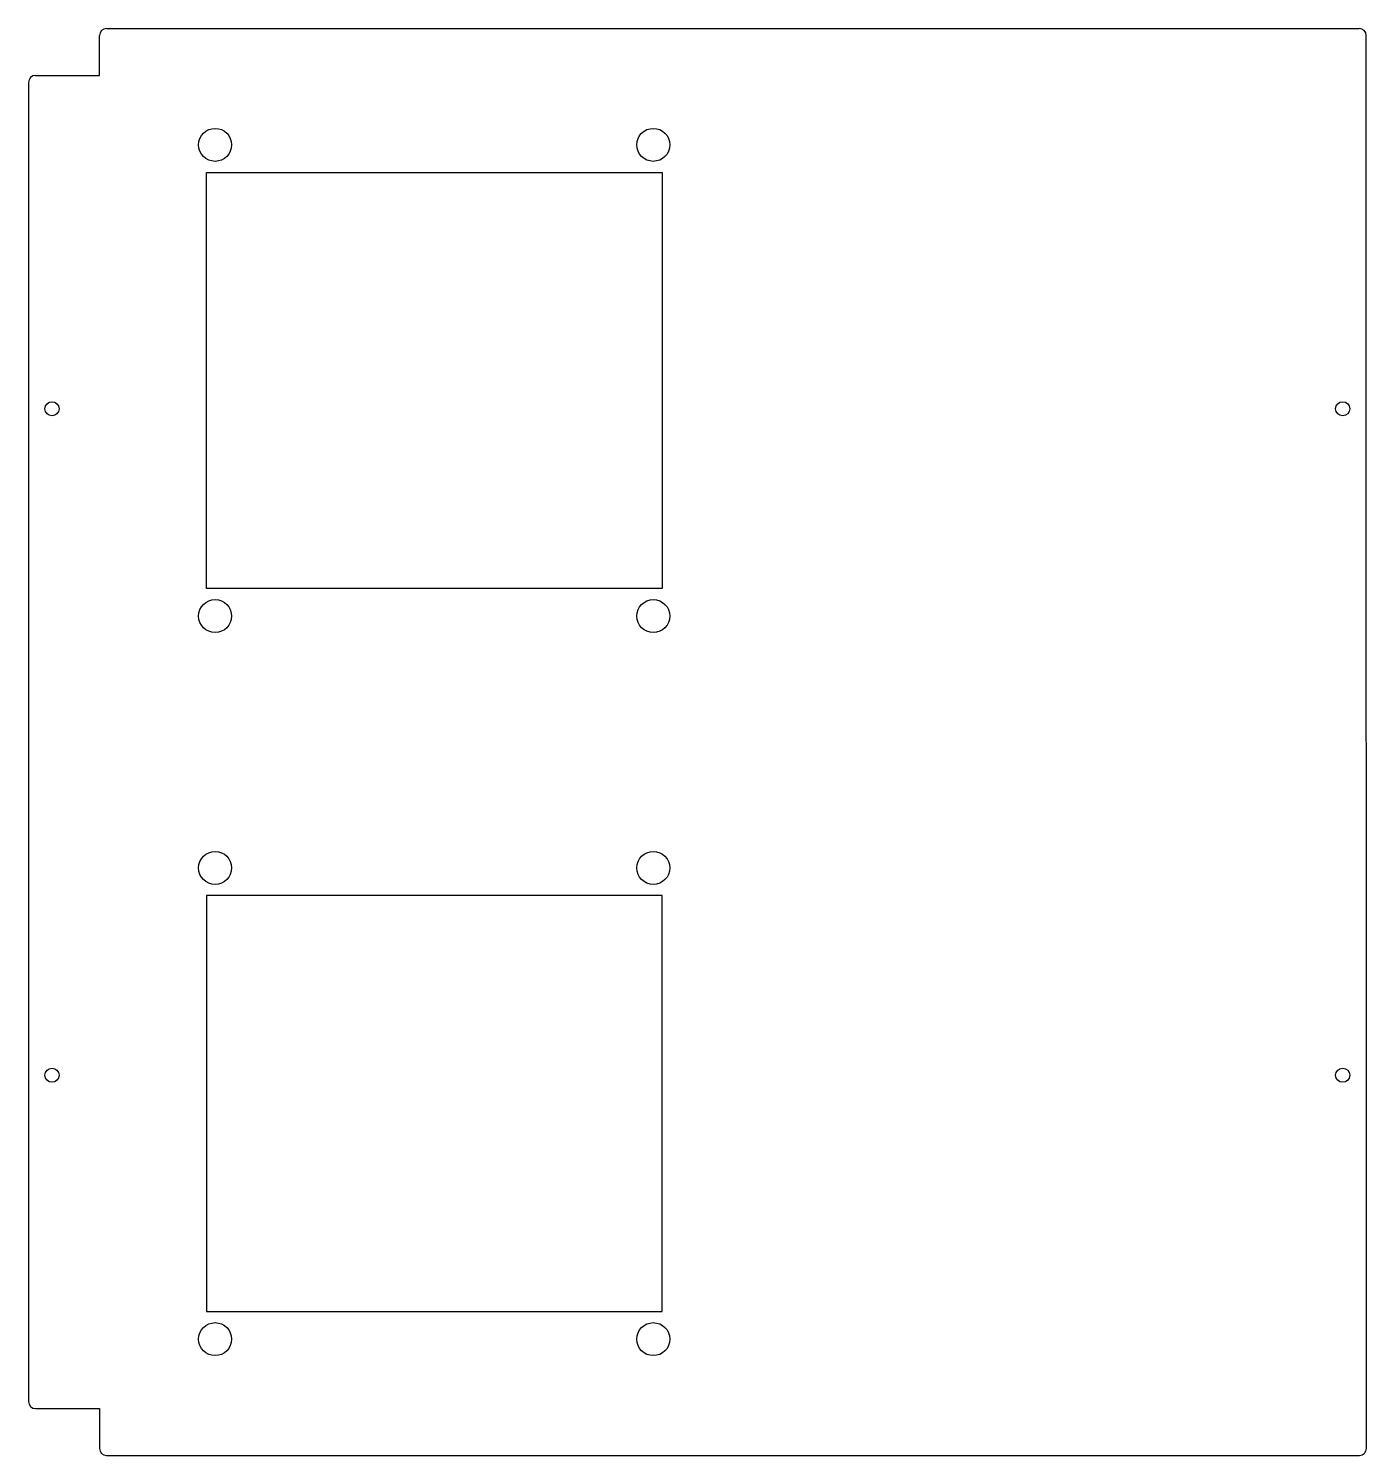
# Model space of a CAD drawing. Header units: millimetres. Extents: x 10 to 294, y -151 to 151.
import ezdxf

# ---------------------------------------------------------------- set-up
doc = ezdxf.new("R2010")
doc.units = ezdxf.units.MM

msp = doc.modelspace()

# ---------------------------------------------------------------- linework, layer by layer
at = {"color": 7, "linetype": 'Continuous', "lineweight": 25}
for p, q in [((25.1, 141.45), (25.1, 149.9)), ((26.6, 151.4), (292.45, 151.4)), ((294, -149.9), (293.95, 149.9)), ((10.05, 139.95), (10.05, -139.95)), ((11.55, 141.45), (25.1, 141.45)), ((47.8, 120.88), (144.5, 120.88)), ((47.8, 32.58), (47.8, 120.88)), ((144.5, 120.88), (144.5, 32.58)), ((144.5, 32.58), (47.8, 32.58)), ((47.8, -32.58), (47.8, -120.88)), ((144.5, -32.58), (47.8, -32.58)), ((144.5, -120.88), (144.5, -32.58)), ((47.8, -120.88), (144.5, -120.88)), ((11.55, -141.45), (25.1, -141.45)), ((25.1, -141.45), (25.1, -149.9)), ((26.6, -151.4), (292.5, -151.4))]:
    msp.add_line(p, q, dxfattribs=at)
for centre, radius in [((49.65, 126.72), 3.5), ((142.65, 126.72), 3.5), ((15.03, 70.72), 1.5), ((288.95, 70.72), 1.5), ((49.65, 26.73), 3.5), ((142.65, 26.73), 3.5), ((49.65, -26.73), 3.5), ((142.65, -26.73), 3.5), ((15.03, -70.72), 1.5), ((288.95, -70.72), 1.5), ((49.65, -126.72), 3.5), ((142.65, -126.72), 3.5)]:
    msp.add_circle(centre, radius, dxfattribs=at)
for centre, start, end in [((26.6, 149.9), 90, 180), ((292.45, 149.9), 0.0093, 90), ((11.55, 139.95), 90, 180), ((11.55, -139.95), 180, 270), ((26.6, -149.9), 180, 270), ((292.5, -149.9), 270, 0.0093)]:
    msp.add_arc(centre, 1.5, start, end, dxfattribs=at)

doc.saveas('drawing.dxf')
